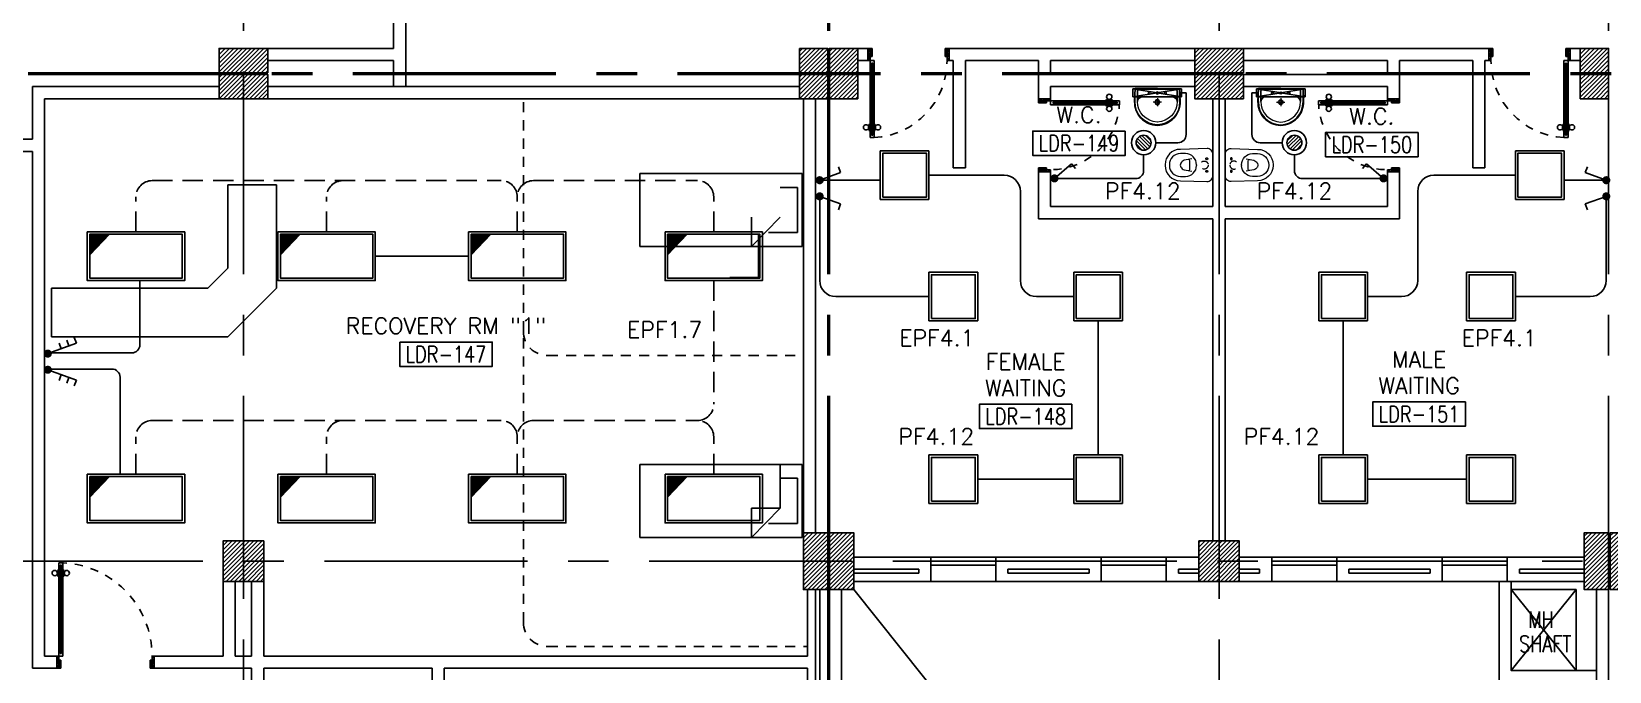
# Model space of a CAD drawing. Extents: x -0.3 to 91.9, y -1.1 to 78.4.
# Drawn here: x 32.74 to 52.18, y 25.99 to 33.88 of the extents above; entities that cross this region are included whole.
import ezdxf
from ezdxf.enums import TextEntityAlignment as Align

# ---------------------------------------------------------------- set-up
doc = ezdxf.new("R2010")
doc.units = 0
doc.header["$MEASUREMENT"] = 0
for name, pattern in [('CENTERX2', [4, 2.5, -0.5, 0.5, -0.5]), ('DASHED', [0.75, 0.5, -0.25]), ('HIDDEN', [0.375, 0.25, -0.125]), ('HIDDEN2', [0.1875, 0.125, -0.0625])]:
    doc.linetypes.add(name, pattern=pattern)
doc.layers.get('0').update_dxf_attribs({"linetype": 'CONTINUOUS'})
for name, color, linetype in [('A-TILES', 11, 'CONTINUOUS'), ('AXES', 11, 'CENTERX2'), ('COL', 11, 'CONTINUOUS'), ('COUNTER', 7, 'CONTINUOUS'), ('CRT-HIDE', 7, 'HIDDEN2'), ('DOOR', 7, 'CONTINUOUS'), ('E-CLINE', 4, 'CONTINUOUS'), ('E-HLINE', 4, 'HIDDEN'), ('E-LITE', 4, 'CONTINUOUS'), ('E-SWITCH', 4, 'CONTINUOUS'), ('E-TEXT', 4, 'CONTINUOUS'), ('FIX', 11, 'CONTINUOUS'), ('FUR', 11, 'CONTINUOUS'), ('HAT', 11, 'CONTINUOUS'), ('INSUL', 11, 'CONTINUOUS'), ('RM-BOX', 11, 'CONTINUOUS'), ('RM-NAME', 11, 'CONTINUOUS'), ('RM-NO', 11, 'CONTINUOUS'), ('ROOF', 7, 'CONTINUOUS'), ('SHAFT', 11, 'CONTINUOUS'), ('WALL', 11, 'CONTINUOUS'), ('WIN', 7, 'CONTINUOUS')]:
    doc.layers.add(name, color=color, linetype=linetype)
doc.styles.add('ROMANS', font='ROMANS.shx', dxfattribs={"width": 0.6})

# ---------------------------------------------------------------- blocks, each defined once
blk = doc.blocks.new('*X118')
at = {"color": 0}
for p, q in [((61359, 139901), (61808, 140350)), ((61359, 139954), (61755, 140350)), ((61359, 140007), (61702, 140350)), ((61359, 140060), (61649, 140350)), ((61359, 140113), (61596, 140350)), ((61359, 140166), (61543, 140350)), ((61359, 140219), (61490, 140350)), ((61359, 140272), (61437, 140350)), ((61359, 140325), (61384, 140350)), ((61361, 139850), (61859, 140348)), ((61414, 139850), (61859, 140295)), ((61467, 139850), (61859, 140242)), ((61520, 139850), (61859, 140189)), ((61573, 139850), (61859, 140136)), ((61626, 139850), (61859, 140083)), ((61679, 139850), (61859, 140030)), ((61732, 139850), (61859, 139977)), ((61785, 139850), (61859, 139924)), ((61838, 139850), (61859, 139871))]:
    blk.add_line(p, q, dxfattribs=at)
blk = doc.blocks.new('*X117')
at = {"color": 0}
for p, q in [((49339, 139867), (49822, 140350)), ((49339, 139920), (49769, 140350)), ((49339, 139973), (49716, 140350)), ((49339, 140026), (49663, 140350)), ((49339, 140079), (49610, 140350)), ((49339, 140132), (49557, 140350)), ((49339, 140185), (49504, 140350)), ((49339, 140238), (49451, 140350)), ((49339, 140291), (49398, 140350)), ((49339, 140344), (49345, 140350)), ((49375, 139850), (49839, 140314)), ((49428, 139850), (49839, 140261)), ((49481, 139850), (49839, 140207)), ((49535, 139850), (49839, 140154)), ((49588, 139850), (49839, 140101)), ((49641, 139850), (49839, 140048)), ((49694, 139850), (49839, 139995)), ((49747, 139850), (49839, 139942)), ((49800, 139850), (49839, 139889))]:
    blk.add_line(p, q, dxfattribs=at)
blk = doc.blocks.new('RM1')
at = {"layer": 'RM-BOX'}
blk.add_lwpolyline([(570, -200), (-570, -200), (-570, -500), (570, -500)], close=True, dxfattribs=at)
at = {"layer": 'RM-NAME', "style": 'ROMANS'}
for tag, p in [('ROOMNAME1', (0, 324)), ('ROOMNAME2', (0, 0))]:
    blk.add_attdef(tag, text='', height=200, dxfattribs=at).set_placement(p, align=Align.MIDDLE)
at = {"layer": 'RM-NO', "style": 'ROMANS', "width": 0.8}
blk.add_attdef('ROOMNO', text='', height=200, dxfattribs=at).set_placement((0, -350), align=Align.MIDDLE)
blk = doc.blocks.new('COL50')
at = {"layer": 'COL'}
blk.add_lwpolyline([(-250, 250), (-250, -250), (250, -250), (250, 250)], close=True, dxfattribs=at)
blk = doc.blocks.new('DOOR90')
at = {"layer": 'DOOR', "color": 0, "linetype": 'ByBlock'}
for p, q in [((-150, 0), (-150, -25)), ((-150, 0), (0, 0)), ((0, -50), (0, 0)), ((-1000, -25), (-1000, -75)), ((-1000, -75), (-1000, -25)), ((-950, -25), (-1000, -25)), ((-950, -75), (-1000, -75)), ((-970, -42), (-970, -58)), ((-950, -42), (-970, -42)), ((-950, -58), (-970, -58)), ((-950, -25), (-950, -42)), ((-950, -58), (-950, -75)), ((-918, -25), (-918, -18)), ((-828, -18), (-918, -18)), ((-918, -75), (-918, -82)), ((-828, -82), (-918, -82)), ((-905, -18), (-905, -9)), ((-905, -9), (-840, -9)), ((-905, -18), (-840, -18)), ((-905, -82), (-905, -91)), ((-905, -82), (-840, -82)), ((-905, -91), (-840, -91)), ((-840, -18), (-840, -9)), ((-840, -82), (-840, -91)), ((-828, -25), (-828, -18)), ((-828, -75), (-828, -82)), ((-200, -42), (-200, -25)), ((-200, -25), (-150, -25)), ((-180, -42), (-200, -42)), ((-200, -75), (-200, -58)), ((-200, -58), (-180, -58)), ((-150, -75), (-200, -75)), ((-180, -58), (-180, -42)), ((-150, -75), (-150, -25)), ((-150, -25), (-100, -25)), ((-100, -25), (-100, -50)), ((-100, -50), (0, -50)), ((-150, -900), (-150, -875)), ((-150, -875), (-100, -875)), ((0, -900), (-150, -900)), ((-150, -900), (0, -900)), ((-100, -850), (0, -850)), ((-100, -875), (-100, -850)), ((0, -850), (0, -900))]:
    blk.add_line(p, q, dxfattribs=at)
at = {"layer": 'DOOR', "color": 9, "linetype": 'ByBlock'}
for p, q in [((0, -50), (-114, 0)), ((0, -50), (-40, 0)), ((0, -50), (-100, -37)), ((0, -850), (-114, -900)), ((0, -850), (-100, -863)), ((0, -850), (-40, -900))]:
    blk.add_line(p, q, dxfattribs=at)
at = {"layer": 'DOOR', "linetype": 'ByBlock'}
for p, q in [((-200, -25), (-950, -25)), ((-200, -42), (-950, -42)), ((-200, -58), (-950, -58)), ((-950, -75), (-200, -75))]:
    blk.add_line(p, q, dxfattribs=at)
at = {"layer": 'DOOR', "color": 0, "linetype": 'ByBlock'}
for centre in [(-873, 24), (-873, -124)]:
    blk.add_circle(centre, 32.4, dxfattribs=at)
at = {"layer": 'DOOR', "color": 9, "linetype": 'ByBlock'}
for centre, radius, start, end in [((0, -50), 154, 161.1053, 166.2858), ((0, -50), 134, 158.1598, 169.28), ((0, -50), 94.4, 148.0182, 180), ((0, -50), 74.4, 137.7764, 180), ((0, -50), 114, 154.0838, 167.3774), ((0, -50), 54.4, 113.2074, 180), ((0, -50), 34.4, 90, 180), ((0, -50), 14.4, 90, 180), ((0, -850), 154, 193.7142, 198.8947), ((0, -850), 134, 190.72, 201.8402), ((0, -850), 94.4, 180, 211.9818), ((0, -850), 74.4, 180, 222.2236), ((0, -850), 54.4, 180, 246.7926), ((0, -850), 34.4, 180, 270), ((0, -850), 14.4, 180, 270)]:
    blk.add_arc(centre, radius, start, end, dxfattribs=at)
at = {"layer": 'DOOR', "linetype": 'HIDDEN', "ltscale": 0.5}
blk.add_arc((-150, -25), 850, 180, 270, dxfattribs=at)
blk = doc.blocks.new('C5')
at = {"layer": 'HAT', "linetype": 'ByBlock'}
h = blk.add_hatch(dxfattribs=at)
h.set_pattern_fill('ANSI31', color=256, scale=300, style=0)
h.set_pattern_definition([(45, (-223356.182, -51411.005), (-26.516504, 26.516504), [])])
h.paths.add_polyline_path([(300, 300), (0, 300), (0, 0), (300, 0)])
h.paths.add_polyline_path([(600, 300), (300, 300), (300, 0), (600, 0)])
at = {"layer": 'COL'}
blk.add_lwpolyline([(600, 300), (0, 300), (0, 0), (600, 0)], close=True, dxfattribs=at)
blk = doc.blocks.new('C7')
at = {"layer": 'HAT'}
h = blk.add_hatch(dxfattribs=at)
h.set_pattern_fill('ANSI31', color=256, scale=300, style=0)
h.set_pattern_definition([(45, (-248876.182, -51411.005), (-26.5165043, 26.5165043), [])])
h.paths.add_polyline_path([(350, 300), (250, 300), (0, 300), (0, 0), (350, 0)])
at = {"layer": 'COL'}
blk.add_lwpolyline([(0, 300), (0, 0), (350, 0), (350, 300)], close=True, dxfattribs=at)
blk = doc.blocks.new('C11')
at = {"layer": 'HAT'}
h = blk.add_hatch(dxfattribs=at)
h.set_pattern_fill('ANSI31', color=256, scale=300, style=0)
h.set_pattern_definition([(45, (-248556.182, -75061.005), (-26.5165043, 26.5165043), [])])
h.paths.add_polyline_path([(300, 700), (0, 700), (0, 350), (300, 350)])
h.paths.add_polyline_path([(300, 350), (0, 350), (0, 0), (300, 0)])
at = {"layer": 'COL'}
blk.add_lwpolyline([(300, 700), (300, 0), (0, 0), (0, 700)], close=True, dxfattribs=at)
blk = doc.blocks.new('C11D')
at = {"layer": 'COL', "linetype": 'ByBlock'}
for p in [(-320, 0), (0, 0)]:
    blk.add_blockref('C11', p, dxfattribs=at)
blk = doc.blocks.new('DOOR100')
at = {"layer": 'DOOR', "color": 0, "linetype": 'ByBlock'}
for p, q in [((-82, 1205), (-91, 1205)), ((-91, 1205), (-91, 1140)), ((-75, 1218), (-82, 1218)), ((-82, 1128), (-82, 1218)), ((-82, 1205), (-82, 1140)), ((-25, 1300), (-75, 1300)), ((-75, 1300), (-25, 1300)), ((-75, 1250), (-75, 1300)), ((-58, 1250), (-75, 1250)), ((-42, 1270), (-58, 1270)), ((-58, 1250), (-58, 1270)), ((-42, 1250), (-42, 1270)), ((-25, 1250), (-42, 1250)), ((-25, 1250), (-25, 1300)), ((-25, 1218), (-18, 1218)), ((-18, 1128), (-18, 1218)), ((-18, 1205), (-9, 1205)), ((-18, 1205), (-18, 1140)), ((-9, 1205), (-9, 1140)), ((-82, 1140), (-91, 1140)), ((-75, 1128), (-82, 1128)), ((-25, 1128), (-18, 1128)), ((-18, 1140), (-9, 1140)), ((-75, 200), (-58, 200)), ((-75, 150), (-75, 200)), ((-58, 200), (-58, 180)), ((-42, 200), (-25, 200)), ((-42, 180), (-42, 200)), ((-25, 200), (-25, 150)), ((-1200, 0), (-1200, 150)), ((-1200, 150), (-1175, 150)), ((-1200, 150), (-1200, 0)), ((-1150, 0), (-1200, 0)), ((-1175, 150), (-1175, 100)), ((-1175, 100), (-1150, 100)), ((-1150, 100), (-1150, 0)), ((-75, 150), (-25, 150)), ((-58, 180), (-42, 180)), ((-50, 100), (-50, 0)), ((-25, 100), (-50, 100)), ((-50, 0), (0, 0)), ((0, 150), (-25, 150)), ((-25, 150), (-25, 100)), ((0, 150), (0, 0))]:
    blk.add_line(p, q, dxfattribs=at)
at = {"layer": 'DOOR', "linetype": 'ByBlock'}
for p, q in [((-75, 1250), (-75, 200)), ((-58, 200), (-58, 1250)), ((-42, 200), (-42, 1250)), ((-25, 200), (-25, 1250)), ((0, 0), (0, 150))]:
    blk.add_line(p, q, dxfattribs=at)
at = {"layer": 'DOOR', "color": 9, "linetype": 'ByBlock'}
for p, q in [((-1150, 0), (-1200, 114)), ((-1150, 0), (-1200, 40)), ((-1150, 0), (-1163, 100)), ((-50, 0), (0, 114)), ((-50, 0), (-37, 100)), ((-50, 0), (0, 40))]:
    blk.add_line(p, q, dxfattribs=at)
at = {"layer": 'DOOR', "color": 0, "linetype": 'ByBlock'}
for centre in [(-124, 1173), (24, 1173)]:
    blk.add_circle(centre, 32.4, dxfattribs=at)
at = {"layer": 'DOOR', "linetype": 'HIDDEN', "ltscale": 0.5}
blk.add_arc((-25, 150), 1150, 90, 180.0001, dxfattribs=at)
at = {"layer": 'DOOR', "color": 9, "linetype": 'ByBlock'}
for centre, radius, start, end in [((-1150, 0), 154, 103.7142, 108.8947), ((-1150, 0), 134, 100.72, 111.8402), ((-1150, 0), 94.4, 90, 121.9818), ((-1150, 0), 74.4, 90, 132.2236), ((-1150, 0), 54.4, 90, 156.7926), ((-1150, 0), 34.4, 90, 180), ((-1150, 0), 14.4, 90, 180), ((-50, 0), 94.4, 58.0182, 90), ((-50, 0), 74.4, 47.7764, 90), ((-50, 0), 54.4, 23.2074, 90), ((-50, 0), 34.4, 0, 90), ((-50, 0), 14.4, 0, 90), ((-50, 0), 134, 68.1598, 79.28), ((-50, 0), 114, 64.0838, 77.3774), ((-50, 0), 154, 71.1053, 76.2858)]:
    blk.add_arc(centre, radius, start, end, dxfattribs=at)
blk = doc.blocks.new('A$C49F1192B')
at = {"layer": 'DOOR', "color": 0, "linetype": 'ByBlock', "xscale": -1, "rotation": 270}
blk.add_blockref('DOOR100', (0, 1200), dxfattribs=at)
blk = doc.blocks.new('LAV1')
at = {"layer": 'FIX', "linetype": 'ByBlock', "ltscale": 0.3}
for p, q in [((-280, 210), (-275, 50)), ((-245, 210), (-245, 85)), ((245, 210), (245, 85)), ((280, 210), (275, 50)), ((0, 60), (-220, 60)), ((0, 60), (220, 60))]:
    blk.add_line(p, q, dxfattribs=at)
at = {"layer": 'FIX', "linetype": 'Continuous', "lineweight": 20}
for p, q in [((-275, 210), (-275, 50)), ((275, 210), (275, 50)), ((0, 50), (-275, 50)), ((0, 50), (-252, 50)), ((0, 155), (-181, 155)), ((0, 155), (181, 155)), ((0, 50), (252, 50)), ((0, 50), (275, 50))]:
    blk.add_line(p, q, dxfattribs=at)
at = {"layer": 'FIX', "linetype": 'DASHED', "lineweight": 20, "ltscale": 0.05}
for p, q in [((50, 220), (-50, 220)), ((0, 170), (0, 270)), ((0, 170), (0, 270))]:
    blk.add_line(p, q, dxfattribs=at)
at = {"layer": 'FIX', "lineweight": 20}
for p, q in [((16, 107), (-15, 107)), ((0, 92), (0, 123))]:
    blk.add_line(p, q, dxfattribs=at)
for centre, radius in [((0, 220), 29.5), ((0, 220), 22.5), ((0, 107), 15.5)]:
    blk.add_circle(centre, radius, dxfattribs=at)
at = {"layer": 'FIX', "linetype": 'HIDDEN', "lineweight": 20, "ltscale": 0.05}
for centre in [(-100, 107), (100, 107)]:
    blk.add_circle(centre, 12.4, dxfattribs=at)
at = {"layer": 'FIX', "linetype": 'ByBlock', "ltscale": 0.3}
for centre, radius, start, end in [((7, 220), 287, 91.3776, 182.0064), ((-7, 220), 287, 357.9936, 88.6224), ((-220, 85), 24.9, 179.7021, 269.9486), ((220, 85), 24.9, 270.0514, 0.2979)]:
    blk.add_arc(centre, radius, start, end, dxfattribs=at)
at = {"layer": 'FIX', "linetype": 'Continuous', "lineweight": 20}
for centre, radius, start, end in [((8, 217), 283, 91.6988, 181.351), ((8, 212), 253, 91.7328, 180.4884), ((-8, 217), 283, 358.649, 88.3012), ((-8, 212), 253, 359.5116, 88.2672), ((-179, 222), 66.9, 190.2006, 268.0786), ((179, 222), 66.9, 271.9214, 349.7994)]:
    blk.add_arc(centre, radius, start, end, dxfattribs=at)
blk = doc.blocks.new('WC1')
at = {"layer": 'FIX', "lineweight": 20}
for p, q in [((-210, 204), (-538, 194)), ((-727, 5), (-727, -5)), ((-674, 5), (-674, -5)), ((-534, 24), (-540, 0)), ((-540, 0), (-534, -24)), ((-475, 141), (-538, 141)), ((-395, 76), (-490, 60)), ((-339, 5), (-339, -5)), ((-538, -141), (-475, -141)), ((-538, -194), (-210, -204)), ((-490, -60), (-395, -76))]:
    blk.add_line(p, q, dxfattribs=at)
at = {"layer": 'FIX', "linetype": 'Continuous', "lineweight": 20}
blk.add_line((-420, -47), (-420, 45), dxfattribs=at)
at = {"layer": 'FIX', "lineweight": 20}
blk.add_lwpolyline([(-213, -204), (-210, -204, 0.414214), (-137, -131), (-137, 0), (-137, 131, 0.414214), (-210, 204)], format="xyb", dxfattribs=at)
at = {"layer": 'FIX', "linetype": 'HIDDEN2', "lineweight": 20, "ltscale": 0.3}
blk.add_circle((-245, 0), 49.8, dxfattribs=at)
at = {"layer": 'FIX', "linetype": 'HIDDEN', "lineweight": 20, "ltscale": 0.05}
for centre in [(-213, 78), (-213, -77)]:
    blk.add_circle(centre, 11.6, dxfattribs=at)
at = {"layer": 'FIX', "lineweight": 20}
for centre, radius, start, end in [((-538, 5), 189, 90, 180), ((-538, 5), 136, 90, 180), ((-473, -7), 68.2, 128.9242, 152.8468), ((-464, -18), 82, 108.496, 128.9242), ((-475, 5), 136, 360, 90), ((-538, -5), 189, 180, 270), ((-538, -5), 136, 180, 270), ((-473, 7), 68.2, 207.1532, 231.0758), ((-464, 18), 82, 231.0758, 251.504), ((-475, -5), 136, 270, 0)]:
    blk.add_arc(centre, radius, start, end, dxfattribs=at)
at = {"layer": 'FIX', "linetype": 'Continuous', "lineweight": 20}
for centre, start, end in [((-443, 46), 357.6662, 91.6121), ((-442, -46), 268.3879, 2.3338)]:
    blk.add_arc(centre, 22.3, start, end, dxfattribs=at)
blk = doc.blocks.new('DOOR-10')
at = {"layer": 'DOOR', "color": 0, "linetype": 'ByBlock'}
for p, q in [((-83, 1005), (-92, 1005)), ((-92, 1005), (-92, 940)), ((-76, 1018), (-83, 1018)), ((-83, 928), (-83, 1018)), ((-83, 1005), (-83, 940)), ((-26, 1100), (-76, 1100)), ((-76, 1100), (-26, 1100)), ((-76, 1050), (-76, 1100)), ((-59, 1050), (-76, 1050)), ((-43, 1070), (-59, 1070)), ((-59, 1050), (-59, 1070)), ((-43, 1050), (-43, 1070)), ((-26, 1050), (-43, 1050)), ((-26, 1050), (-26, 1100)), ((-26, 1018), (-18, 1018)), ((-18, 928), (-18, 1018)), ((-18, 1005), (-9, 1005)), ((-18, 1005), (-18, 940)), ((-9, 1005), (-9, 940)), ((-83, 940), (-92, 940)), ((-76, 928), (-83, 928)), ((-26, 928), (-18, 928)), ((-18, 940), (-9, 940)), ((-76, 200), (-59, 200)), ((-76, 150), (-76, 200)), ((-59, 200), (-59, 180)), ((-43, 200), (-26, 200)), ((-43, 180), (-43, 200)), ((-26, 200), (-26, 150)), ((-1001, 0), (-1001, 150)), ((-1001, 150), (-976, 150)), ((-1001, 150), (-1001, 0)), ((-951, 0), (-1001, 0)), ((-976, 150), (-976, 100)), ((-976, 100), (-951, 100)), ((-951, 100), (-951, 0)), ((-76, 150), (-26, 150)), ((-59, 180), (-43, 180)), ((-51, 100), (-51, 0)), ((-26, 100), (-51, 100)), ((-51, 0), (-1, 0)), ((-1, 150), (-26, 150)), ((-26, 150), (-26, 100))]:
    blk.add_line(p, q, dxfattribs=at)
at = {"layer": 'DOOR', "linetype": 'ByBlock'}
for p, q in [((-76, 1050), (-76, 200)), ((-59, 200), (-59, 1050)), ((-43, 200), (-43, 1050)), ((-26, 200), (-26, 1050))]:
    blk.add_line(p, q, dxfattribs=at)
at = {"layer": 'DOOR', "color": 9, "linetype": 'ByBlock'}
for p, q in [((-951, 0), (-1001, 114)), ((-951, 0), (-1001, 40)), ((-951, 0), (-964, 100)), ((-51, 0), (-1, 114)), ((-51, 0), (-37, 100)), ((-51, 0), (-1, 40)), ((-1, 0), (-1, 150))]:
    blk.add_line(p, q, dxfattribs=at)
at = {"layer": 'DOOR', "color": 0, "linetype": 'ByBlock'}
for centre in [(-124, 973), (23, 973)]:
    blk.add_circle(centre, 32.4, dxfattribs=at)
at = {"layer": 'DOOR', "linetype": 'HIDDEN', "ltscale": 0.5}
blk.add_arc((-23, 149), 952, 93.1482, 179.9482, dxfattribs=at)
at = {"layer": 'DOOR', "color": 9, "linetype": 'ByBlock'}
for centre, radius, start, end in [((-951, 0), 154, 103.7142, 108.8947), ((-951, 0), 134, 100.72, 111.8402), ((-951, 0), 94.4, 90, 121.9818), ((-951, 0), 74.4, 90, 132.2236), ((-951, 0), 54.4, 90, 156.7926), ((-951, 0), 34.4, 90, 180), ((-951, 0), 14.4, 90, 180), ((-51, 0), 94.4, 58.0182, 90), ((-51, 0), 74.4, 47.7764, 90), ((-51, 0), 54.4, 23.2074, 90), ((-51, 0), 34.4, 0, 90), ((-51, 0), 14.4, 0, 90), ((-51, 0), 134, 68.1598, 79.28), ((-51, 0), 114, 64.0838, 77.3774), ((-51, 0), 154, 71.1053, 76.2858)]:
    blk.add_arc(centre, radius, start, end, dxfattribs=at)
blk = doc.blocks.new('L44OP')
at = {"layer": 'E-LITE'}
h = blk.add_hatch(dxfattribs=at)
h.set_pattern_fill('ANSI31', color=8, scale=0.08, style=0)
h.set_pattern_definition([(45, (-219618.539252, -21540.879964), (-0.00707106781187, 0.00707106781187), [])])
h.paths.add_polyline_path([(-0.326, 0.27), (-0.57, 0.27), (-0.57, 0.018)])
at = {"layer": 'E-LITE', "color": 8}
blk.add_line((-0.326, 0.27), (-0.57, 0.018), dxfattribs=at)
at = {"layer": 'E-LITE'}
blk.add_lwpolyline([(-0.6, 0.3), (-0.6, -0.3), (0.6, -0.3), (0.6, 0.3)], close=True, dxfattribs=at)
at = {"layer": 'E-LITE', "color": 8}
blk.add_lwpolyline([(-0.57, 0.27), (-0.57, -0.27), (0.57, -0.27), (0.57, 0.27)], close=True, dxfattribs=at)
blk = doc.blocks.new('*X59')
at = {"color": 0}
for p, q in [((21548.527, 18540.142), (21548.801, 18540.415)), ((21548.529, 18539.966), (21548.977, 18540.414)), ((21548.584, 18539.845), (21549.098, 18540.359)), ((21548.672, 18539.756), (21549.187, 18540.271)), ((21548.793, 18539.7), (21549.243, 18540.15)), ((21548.966, 18539.696), (21549.246, 18539.977))]:
    blk.add_line(p, q, dxfattribs=at)
blk = doc.blocks.new('SPOT')
at = {"layer": 'E-LITE'}
for radius in [0.6, 0.369]:
    blk.add_circle((0, 0), radius, dxfattribs=at)
at = {"layer": 'E-LITE', "color": 8}
blk.add_blockref('*X59', (-21548.886, -18540.056), dxfattribs=at)
blk = doc.blocks.new('MR20')
at = {"layer": 'E-LITE'}
for p, q in [((-300, 100), (-300, 0)), ((-300, 100), (-300, 0)), ((-300, 0), (300, 0)), ((-300, 0), (300, 0)), ((-300, 0), (300, 0)), ((-300, 0), (-300, 0)), ((300, 0), (300, 100)), ((300, 0), (300, 100)), ((300, 0), (300, 0))]:
    blk.add_line(p, q, dxfattribs=at)
at = {"layer": 'E-LITE', "color": 3}
blk.add_line((300, 100), (-300, 100), dxfattribs=at)
at = {"layer": 'E-LITE', "color": 8}
for p, q in [((300, 0), (-300, 100)), ((300, 100), (-300, 0))]:
    blk.add_line(p, q, dxfattribs=at)
blk = doc.blocks.new('L42')
at = {"layer": 'E-LITE'}
for p, q in [((0.3, 0.3), (-0.3, 0.3)), ((-0.3, 0.3), (-0.3, -0.3)), ((0.3, -0.3), (0.3, 0.3)), ((-0.3, -0.3), (0.3, -0.3))]:
    blk.add_line(p, q, dxfattribs=at)
at = {"layer": 'E-LITE', "color": 8}
blk.add_lwpolyline([(-0.27, 0.27), (-0.27, -0.27), (0.27, -0.27), (0.27, 0.27)], close=True, dxfattribs=at)

msp = doc.modelspace()

# ---------------------------------------------------------------- hatches: boundary and pattern name
at = {"layer": 'HAT', "linetype": 'ByBlock'}
h = msp.add_hatch(dxfattribs=at)
h.set_pattern_fill('ANSI31', color=256, scale=0.3, style=0)
h.set_pattern_definition([(45, (-188.306182, -18.041005), (-0.026516504, 0.026516504), [])])
h.paths.add_polyline_path([(35.35, 33.67), (35.05, 33.67), (35.05, 33.37), (35.35, 33.37)])
h.paths.add_polyline_path([(35.65, 33.67), (35.35, 33.67), (35.35, 33.37), (35.65, 33.37)])

# ---------------------------------------------------------------- linework, layer by layer
at = {"layer": 'AXES'}
for p, q in [((35.35, -1.1143), (35.35, 77.6984)), ((47.37, -1.1143), (47.37, 77.6984)), ((42.55, -1.1143), (42.55, 77.3484)), ((42.57, -1.1143), (42.57, 77.3484)), ((52.17, -1.1143), (52.17, 77.3484)), ((0.7, 33.37), (73.79, 33.37)), ((0.7, 33.35), (73.79, 33.35)), ((0.35, 27.35), (68.39, 27.35))]:
    msp.add_line(p, q, dxfattribs=at)
at = {"layer": 'COL'}
msp.add_lwpolyline([(35.65, 33.67), (35.05, 33.67), (35.05, 33.37), (35.65, 33.37)], close=True, dxfattribs=at)
at = {"layer": 'COUNTER', "linetype": 'ByBlock'}
for p, q in [((35.1592, 31.989), (35.1592, 30.9625)), ((35.7592, 31.989), (35.1592, 31.989)), ((35.7592, 31.989), (35.7592, 30.714)), ((35.1592, 30.9625), (34.9106, 30.714)), ((32.9842, 30.714), (34.9106, 30.714)), ((32.9842, 30.714), (32.9842, 30.114)), ((35.7592, 30.714), (35.1592, 30.114)), ((32.9842, 30.114), (35.1592, 30.114))]:
    msp.add_line(p, q, dxfattribs=at)
at = {"layer": 'CRT-HIDE'}
for p, q in [((38.8, 30.1837), (38.8, 33.05)), ((38.8, 26.5975), (38.8, 30.1837)), ((39.1, 29.8837), (42.25, 29.8837)), ((39.1, 26.2975), (42.3, 26.2975))]:
    msp.add_line(p, q, dxfattribs=at)
for centre in [(39.1, 30.1837), (39.1, 26.5975)]:
    msp.add_arc(centre, 0.3, 180, 270, dxfattribs=at)
at = {"layer": 'E-CLINE', "color": 4, "linetype": 'ByBlock'}
for p, q in [((46.9097, 33.1226), (46.9642, 33.1226)), ((47.8303, 33.1226), (47.7758, 33.1226)), ((46.5913, 32.5076), (46.8642, 32.5076)), ((48.1487, 32.5076), (47.8758, 32.5076)), ((43.7965, 32.1071), (44.7224, 32.1071)), ((51.0209, 32.1071), (50.0176, 32.1071)), ((44.9224, 30.8102), (44.9224, 31.9071)), ((49.8176, 30.8102), (49.8176, 31.9071)), ((45.5809, 30.6102), (45.1224, 30.6102)), ((49.2009, 30.6102), (49.6176, 30.6102)), ((45.8809, 30.3102), (45.8809, 28.6587)), ((48.9009, 30.3102), (48.9009, 28.6587)), ((45.5809, 28.3587), (44.3965, 28.3587)), ((50.4209, 28.3587), (49.2009, 28.3587))]:
    msp.add_line(p, q, dxfattribs=at)
at = {"layer": 'E-CLINE', "color": 4}
for p, q in [((46.9642, 33.1226), (46.9642, 32.6076)), ((47.7758, 33.1226), (47.7758, 32.6076))]:
    msp.add_line(p, q, dxfattribs=at)
at = {"layer": 'E-CLINE', "color": 0, "linetype": 'ByBlock', "ltscale": 0.3}
msp.add_line((36.9756, 31.1087), (38.1244, 31.1087), dxfattribs=at)
at = {"layer": 'E-CLINE', "color": 4, "linetype": 'ByBlock'}
for centre, radius, start, end in [((46.8642, 32.6076), 0.1, 270, 0), ((47.8758, 32.6076), 0.1, 180, 270), ((44.7224, 31.9071), 0.2, 0, 90), ((50.0176, 31.9071), 0.2, 90, 180), ((45.1224, 30.8102), 0.2, 180, 270), ((49.6176, 30.8102), 0.2, 270, 0)]:
    msp.add_arc(centre, radius, start, end, dxfattribs=at)
at = {"layer": 'E-HLINE', "color": 4}
for p, q in [((34.2268, 32.0404), (38.5244, 32.0404)), ((38.9244, 32.0404), (40.9444, 32.0404)), ((34.0268, 31.4087), (34.0268, 31.8404)), ((36.3756, 31.4087), (36.3756, 31.8404)), ((38.7244, 31.4087), (38.7244, 31.8404)), ((41.1444, 31.4087), (41.1444, 31.8404)), ((41.1444, 30.8087), (41.1444, 29.283)), ((34.2268, 29.083), (38.5244, 29.083)), ((38.9244, 29.083), (40.9444, 29.083)), ((34.0268, 28.4213), (34.0268, 28.883)), ((36.3756, 28.4213), (36.3756, 28.883)), ((38.7244, 28.4213), (38.7244, 28.883)), ((41.1444, 28.4213), (41.1444, 28.883))]:
    msp.add_line(p, q, dxfattribs=at)
for centre, start, end in [((34.2268, 31.8404), 90, 180), ((36.5756, 31.8404), 90, 180), ((38.5244, 31.8404), 0, 90), ((38.9244, 31.8404), 90, 180), ((40.9444, 31.8404), 0, 90), ((40.9444, 29.283), 270, 0), ((34.2268, 28.883), 90, 180), ((36.5756, 28.883), 90, 180), ((38.5244, 28.883), 0, 90), ((38.9244, 28.883), 90, 180), ((40.9444, 28.883), 0, 90)]:
    msp.add_arc(centre, 0.2, start, end, dxfattribs=at)
at = {"layer": 'E-SWITCH', "color": 4}
for p, q in [((46.4413, 32.3576), (46.4413, 32.1646)), ((48.2987, 32.3576), (48.2987, 32.1646)), ((42.45, 32.0455), (42.7084, 32.1396)), ((42.7084, 32.1396), (42.6828, 32.2101)), ((45.3428, 32.0678), (45.5528, 32.2453)), ((45.5528, 32.2453), (45.6013, 32.188)), ((49.1872, 32.2453), (49.1387, 32.188)), ((49.3972, 32.0678), (49.1872, 32.2453)), ((51.8825, 32.1396), (51.9081, 32.2101)), ((52.1409, 32.0455), (51.8825, 32.1396)), ((42.475, 32.0455), (43.1965, 32.0455)), ((45.318, 32.0646), (46.3413, 32.0646)), ((49.422, 32.0646), (48.3987, 32.0646)), ((52.1159, 32.0455), (51.6209, 32.0455)), ((42.45, 31.8463), (42.7084, 31.7522)), ((42.45, 31.8213), (42.45, 30.8102)), ((42.7084, 31.7522), (42.6828, 31.6818)), ((52.1409, 31.8463), (51.8825, 31.7522)), ((51.8825, 31.7522), (51.9081, 31.6818)), ((52.1409, 31.8213), (52.1409, 30.8102)), ((34.0756, 30.8087), (34.0756, 30.0174)), ((43.7965, 30.6102), (42.65, 30.6102)), ((51.0209, 30.6102), (51.9409, 30.6102)), ((32.9404, 29.9081), (33.2928, 30.0363)), ((33.1049, 29.9679), (33.0792, 30.0384)), ((33.1988, 30.0021), (33.1732, 30.0726)), ((33.2928, 30.0363), (33.2671, 30.1068)), ((32.9404, 29.9174), (33.9756, 29.9174)), ((32.9404, 29.7181), (33.7302, 29.7181)), ((32.9404, 29.7088), (33.2928, 29.5806)), ((33.1049, 29.649), (33.0792, 29.5785)), ((33.1988, 29.6148), (33.1732, 29.5443)), ((33.2928, 29.5806), (33.2671, 29.5101)), ((33.8302, 29.6181), (33.8302, 28.4213))]:
    msp.add_line(p, q, dxfattribs=at)
at = {"layer": 'E-SWITCH', "color": 4, "const_width": 0.05}
for points in [[(42.425, 32.0455, -1), (42.475, 32.0455, -1)], [(45.3237, 32.0516, 1), (45.3619, 32.0839, 1)], [(49.4163, 32.0516, -1), (49.3781, 32.0839, -1)], [(52.1659, 32.0455, 1), (52.1159, 32.0455, 1)], [(42.425, 31.8463, 1), (42.475, 31.8463, 1)], [(52.1659, 31.8463, -1), (52.1159, 31.8463, -1)], [(32.9154, 29.9081, -1), (32.9654, 29.9081, -1)], [(32.9154, 29.7088, 1), (32.9654, 29.7088, 1)]]:
    msp.add_lwpolyline(points, format="xyb", close=True, dxfattribs=at)
at = {"layer": 'E-SWITCH', "color": 4}
for centre, radius, start, end in [((46.3413, 32.1646), 0.1, 270, 0), ((48.3987, 32.1646), 0.1, 180, 270), ((42.65, 30.8102), 0.2, 180, 270), ((51.9409, 30.8102), 0.2, 270, 0), ((33.9756, 30.0174), 0.1, 270, 0), ((33.7302, 29.6181), 0.1, 0, 90)]:
    msp.add_arc(centre, radius, start, end, dxfattribs=at)
at = {"layer": 'FUR'}
for p, q in [((40.234, 31.2269), (40.234, 32.1269)), ((40.234, 32.1269), (42.234, 32.1269)), ((42.234, 32.1269), (42.234, 31.2269)), ((41.9623, 31.957), (42.1785, 31.957)), ((42.1785, 31.957), (42.1785, 31.399)), ((41.6089, 31.2269), (41.6089, 31.588)), ((41.9623, 31.588), (41.6089, 31.2269)), ((41.6946, 31.386), (41.6946, 30.8472)), ((42.1785, 31.399), (41.8188, 31.399)), ((42.234, 31.2269), (40.234, 31.2269)), ((41.6946, 30.8472), (41.3412, 30.8472)), ((40.234, 27.6406), (40.234, 28.5406)), ((40.234, 28.5406), (42.234, 28.5406)), ((41.9623, 28.5406), (41.9623, 28.0018)), ((42.234, 28.5406), (42.234, 27.6406)), ((41.9623, 28.3707), (42.1785, 28.3707)), ((42.1785, 28.3707), (42.1785, 27.8128)), ((41.9623, 28.0018), (41.6089, 28.0018)), ((41.6089, 27.6406), (41.6089, 28.0018)), ((41.9623, 28.0018), (41.6089, 27.6406)), ((42.1785, 27.8128), (41.8188, 27.8128)), ((42.234, 27.6406), (40.234, 27.6406))]:
    msp.add_line(p, q, dxfattribs=at)
at = {"layer": 'INSUL'}
for p, q in [((43.67, 27.25), (42.87, 27.25)), ((43.67, 27.2), (43.67, 27.25)), ((45.77, 27.25), (44.77, 27.25)), ((44.77, 27.2), (44.77, 27.25)), ((45.77, 27.2), (45.77, 27.25)), ((46.87, 27.2), (46.87, 27.25)), ((47.12, 27.25), (46.87, 27.25)), ((47.62, 27.25), (47.87, 27.25)), ((47.87, 27.2), (47.87, 27.25)), ((48.97, 27.2), (48.97, 27.25)), ((48.97, 27.25), (49.97, 27.25)), ((49.97, 27.2), (49.97, 27.25)), ((51.07, 27.25), (51.87, 27.25)), ((51.07, 27.2), (51.07, 27.25)), ((43.67, 27.2), (42.87, 27.2)), ((45.77, 27.2), (44.77, 27.2)), ((47.12, 27.2), (46.87, 27.2)), ((47.62, 27.2), (47.87, 27.2)), ((48.97, 27.2), (49.97, 27.2)), ((51.07, 27.2), (51.87, 27.2)), ((42.4, 27), (42.4, 24.3)), ((42.45, 27), (42.45, 24.3))]:
    msp.add_line(p, q, dxfattribs=at)
at = {"layer": 'ROOF'}
for p, q in [((52.17, 27.1), (52.17, 5.7)), ((42.57, 27), (42.57, 15.125)), ((42.72, 27), (42.72, 15.125)), ((52.02, 27), (52.02, 13.3))]:
    msp.add_line(p, q, dxfattribs=at)
at = {"layer": 'SHAFT'}
msp.add_line((52.02, 15.55), (42.87, 27), dxfattribs=at)
at = {"layer": 'SHAFT', "color": 8, "linetype": 'ByBlock', "ltscale": 0.3}
for p, q in [((50.97, 26), (51.77, 27)), ((50.97, 27), (51.77, 26))]:
    msp.add_line(p, q, dxfattribs=at)
at = {"layer": 'SHAFT', "color": 5, "linetype": 'ByBlock'}
for p, q in [((50.97, 26), (51.77, 27)), ((50.97, 27), (51.77, 26))]:
    msp.add_line(p, q, dxfattribs=at)
at = {"layer": 'SHAFT', "color": 7, "linetype": 'ByBlock'}
for points in [[(50.82, 27.1), (50.82, 25.85), (52.02, 25.85)], [(50.97, 27.1), (50.97, 26), (52.02, 26)]]:
    msp.add_lwpolyline(points, dxfattribs=at)
at = {"layer": 'SHAFT', "color": 3, "linetype": 'ByBlock', "ltscale": 0.3}
msp.add_lwpolyline([(50.97, 26), (51.77, 26), (51.77, 27), (50.97, 27)], close=True, dxfattribs=at)
at = {"layer": 'SHAFT', "color": 5, "linetype": 'ByBlock'}
msp.add_lwpolyline([(50.97, 27), (51.77, 27), (51.77, 26), (50.97, 26)], close=True, dxfattribs=at)
at = {"layer": 'WALL'}
for p, q in [((37.2, 33.67), (37.2, 34.295)), ((37.35, 33.2), (37.35, 34.295)), ((35.65, 33.67), (37.2, 33.67)), ((47.67, 33.67), (50.695, 33.67)), ((51.695, 33.67), (51.82, 33.67)), ((35.65, 33.52), (37.2, 33.52)), ((37.2, 33.2), (37.2, 33.52)), ((47.67, 33.52), (49.445, 33.52)), ((49.595, 33.52), (50.495, 33.52)), ((50.645, 33.52), (50.695, 33.52)), ((51.695, 33.52), (51.82, 33.52)), ((47.67, 33.35), (49.445, 33.35)), ((32.75, 33.2), (35.05, 33.2)), ((32.75, 33.2), (32.75, 32.55)), ((32.9, 33.05), (32.9, 26.18)), ((32.9, 33.05), (42.2, 33.05)), ((35.65, 33.2), (42.2, 33.2)), ((42.25, 27.7), (42.25, 33.05)), ((42.4, 27.7), (42.4, 33.05)), ((45.295, 33.05), (45.145, 33.05)), ((47.67, 33.2), (49.445, 33.2)), ((49.445, 33.05), (49.595, 33.05)), ((32.75, 32.55), (32.0579, 32.55)), ((32.0579, 32.4), (32.75, 32.4)), ((32.75, 32.4), (32.75, 26.03)), ((45.295, 32.15), (45.145, 32.15)), ((49.445, 32.15), (49.595, 32.15)), ((47.295, 31.72), (45.295, 31.72)), ((47.445, 31.72), (49.445, 31.72)), ((47.295, 31.57), (45.145, 31.57)), ((47.445, 31.57), (49.595, 31.57)), ((43.82, 27.4), (42.87, 27.4)), ((43.82, 27.1), (43.82, 27.4)), ((45.92, 27.4), (44.62, 27.4)), ((44.62, 27.1), (44.62, 27.4)), ((45.92, 27.1), (45.92, 27.4)), ((46.72, 27.1), (46.72, 27.4)), ((47.12, 27.4), (46.72, 27.4)), ((47.62, 27.4), (48.02, 27.4)), ((48.02, 27.1), (48.02, 27.4)), ((48.82, 27.1), (48.82, 27.4)), ((48.82, 27.4), (50.12, 27.4)), ((50.12, 27.1), (50.12, 27.4)), ((50.92, 27.1), (50.92, 27.4)), ((50.92, 27.4), (51.87, 27.4)), ((35.1, 27.1), (35.1, 26.18)), ((35.25, 27.1), (35.25, 26.18)), ((35.45, 26.18), (35.45, 27.1)), ((35.6, 27.1), (35.6, 26.18)), ((43.82, 27.1), (42.87, 27.1)), ((45.92, 27.1), (44.62, 27.1)), ((47.12, 27.1), (46.72, 27.1)), ((47.62, 27.1), (48.02, 27.1)), ((48.82, 27.1), (50.12, 27.1)), ((50.92, 27.1), (51.87, 27.1)), ((42.3, 27), (42.3, 26.18)), ((42.55, 27), (42.55, 24.15)), ((33.05, 26.18), (32.9, 26.18)), ((33.05, 26.18), (33.05, 26.03)), ((35.1, 26.18), (34.25, 26.18)), ((34.25, 26.18), (34.25, 26.03)), ((35.45, 26.18), (35.25, 26.18)), ((42.3, 26.18), (35.6, 26.18)), ((33.05, 26.03), (32.75, 26.03)), ((34.25, 26.03), (35.45, 26.03)), ((35.45, 24.08), (35.45, 26.03)), ((37.675, 26.03), (35.6, 26.03)), ((35.6, 26.03), (35.6, 24.23)), ((37.675, 26.03), (37.675, 25.28)), ((42.3, 26.03), (37.825, 26.03)), ((37.825, 26.03), (37.825, 25.28)), ((42.3, 22.535), (42.3, 26.03))]:
    msp.add_line(p, q, dxfattribs=at)
at = {"layer": 'WALL', "linetype": 'ByBlock'}
for p, q in [((43.045, 33.67), (42.92, 33.67)), ((43.045, 33.52), (43.045, 33.67)), ((47.07, 33.67), (44.045, 33.67)), ((44.045, 33.52), (44.045, 33.67)), ((50.695, 33.52), (50.695, 33.67)), ((51.695, 33.52), (51.695, 33.67)), ((43.045, 33.52), (42.92, 33.52)), ((44.095, 33.52), (44.045, 33.52)), ((44.095, 32.2), (44.095, 33.52)), ((45.145, 33.52), (44.245, 33.52)), ((44.245, 32.2), (44.245, 33.52)), ((45.145, 33.05), (45.145, 33.52)), ((47.07, 33.52), (45.295, 33.52)), ((45.295, 33.35), (45.295, 33.52)), ((49.445, 33.35), (49.445, 33.52)), ((49.595, 33.05), (49.595, 33.52)), ((50.495, 32.2), (50.495, 33.52)), ((50.645, 32.2), (50.645, 33.52)), ((47.07, 33.35), (45.295, 33.35)), ((45.295, 33.05), (45.295, 33.2)), ((47.07, 33.2), (45.295, 33.2)), ((47.295, 33.05), (47.295, 31.72)), ((47.445, 33.05), (47.445, 31.72)), ((49.445, 33.05), (49.445, 33.2)), ((44.095, 32.2), (44.245, 32.2)), ((45.145, 31.57), (45.145, 32.15)), ((45.295, 31.72), (45.295, 32.15)), ((49.445, 31.72), (49.445, 32.15)), ((49.595, 31.57), (49.595, 32.15)), ((50.645, 32.2), (50.495, 32.2)), ((47.295, 31.57), (47.295, 27.6)), ((47.445, 31.57), (47.445, 27.6))]:
    msp.add_line(p, q, dxfattribs=at)
at = {"layer": 'WALL', "linetype": 'ByBlock', "ltscale": 0.3}
for points in [[(35.05, 33.67), (35.65, 33.67), (35.65, 33.37), (35.05, 33.37)], [(42.2, 33.67), (42.55, 33.67), (42.55, 33.37), (42.2, 33.37)], [(42.92, 33.37), (42.57, 33.37), (42.57, 33.67), (42.92, 33.67)], [(47.07, 33.67), (47.67, 33.67), (47.67, 33.37), (47.07, 33.37)], [(51.82, 33.67), (52.17, 33.67), (52.17, 33.37), (51.82, 33.37)], [(35.05, 33.35), (35.65, 33.35), (35.65, 33.05), (35.05, 33.05)], [(42.2, 33.35), (42.55, 33.35), (42.55, 33.05), (42.2, 33.05)], [(42.57, 33.05), (42.92, 33.05), (42.92, 33.35), (42.57, 33.35)], [(47.07, 33.35), (47.67, 33.35), (47.67, 33.05), (47.07, 33.05)], [(52.17, 33.35), (51.82, 33.35), (51.82, 33.05), (52.17, 33.05)], [(42.25, 27), (42.55, 27), (42.55, 27.7), (42.25, 27.7)], [(42.57, 27.7), (42.87, 27.7), (42.87, 27), (42.57, 27)], [(51.87, 27.7), (52.17, 27.7), (52.17, 27), (51.87, 27)], [(35.6, 27.6), (35.1, 27.6), (35.1, 27.1), (35.6, 27.1)], [(47.12, 27.6), (47.62, 27.6), (47.62, 27.1), (47.12, 27.1)]]:
    msp.add_lwpolyline(points, close=True, dxfattribs=at)
at = {"layer": 'WIN'}
for p, q in [((43.82, 27.4), (44.62, 27.4)), ((43.82, 27.35), (44.62, 27.35)), ((43.82, 27.3), (44.62, 27.3)), ((45.92, 27.4), (46.72, 27.4)), ((45.92, 27.35), (46.72, 27.35)), ((45.92, 27.3), (46.72, 27.3)), ((48.82, 27.4), (48.02, 27.4)), ((48.82, 27.35), (48.02, 27.35)), ((48.82, 27.3), (48.02, 27.3)), ((50.92, 27.4), (50.12, 27.4)), ((50.92, 27.35), (50.12, 27.35)), ((50.92, 27.3), (50.12, 27.3)), ((43.82, 27.1), (44.62, 27.1)), ((45.92, 27.1), (46.72, 27.1)), ((48.82, 27.1), (48.02, 27.1)), ((50.92, 27.1), (50.12, 27.1))]:
    msp.add_line(p, q, dxfattribs=at)

# ---------------------------------------------------------------- block references
at = {"layer": 'A-TILES', "linetype": 'ByBlock', "ltscale": 0.3, "yscale": 0.000999999996565748, "zscale": 0.001, "rotation": 180}
for p, xscale in [((46.6101, 33.227), -0.0009999999892897904), ((48.1299, 33.227), 0.0009999999892897904)]:
    msp.add_blockref('LAV1', p, dxfattribs=dict(at, xscale=xscale))
at = {"layer": 'COL', "linetype": 'ByBlock', "xscale": 0.0009999999892897904, "yscale": 0.000999999996565748, "zscale": 0.001}
for name, p in [('C7', (42.2, 33.37)), ('C7', (42.57, 33.37)), ('C5', (47.07, 33.37)), ('C7', (51.82, 33.37)), ('C5', (35.05, 33.05)), ('C7', (42.2, 33.05)), ('C7', (42.57, 33.05)), ('C5', (47.07, 33.05)), ('C7', (51.82, 33.05)), ('C11D', (42.57, 27)), ('C11D', (52.19, 27))]:
    msp.add_blockref(name, p, dxfattribs=at)
at = {"layer": 'COL', "xscale": 0.0009999999892897904, "yscale": 0.000999999996565748, "zscale": 0.001}
for p in [(35.35, 27.35), (47.37, 27.35)]:
    msp.add_blockref('COL50', p, dxfattribs=at)
at = {"layer": 'DOOR', "color": 0, "linetype": 'ByBlock', "ltscale": 0.3, "yscale": 0.000999999996565748, "zscale": 0.001, "rotation": 180}
for p, xscale in [((43.0443, 33.67), 0.0009999999892897904), ((51.6957, 33.67), -0.0009999999892897904)]:
    msp.add_blockref('DOOR-10', p, dxfattribs=dict(at, xscale=xscale))
at = {"layer": 'DOOR', "color": 0, "linetype": 'ByBlock', "yscale": 0.000999999996565748, "zscale": 0.001}
for p, xscale in [((45.145, 33.05), -0.0009999999892897904), ((49.595, 33.05), 0.0009999999892897904)]:
    msp.add_blockref('DOOR90', p, dxfattribs=dict(at, xscale=xscale))
at = {"layer": 'DOOR', "color": 0, "xscale": 0.000999999996565748, "yscale": 0.000999999996565748, "zscale": 0.001, "rotation": 90}
msp.add_blockref('A$C49F1192B', (34.25, 26.03), dxfattribs=at)
at = {"layer": 'E-LITE', "yscale": 0.0009999999892897904, "zscale": 0.001, "rotation": 180}
for p, xscale in [((46.6097, 33.1726), -0.0009999999892897904), ((48.1303, 33.1726), 0.0009999999892897904)]:
    msp.add_blockref('MR20', p, dxfattribs=dict(at, xscale=xscale))
at = {"layer": 'E-LITE', "yscale": 0.25, "zscale": 0.25}
for p, xscale in [((46.4413, 32.5076), -0.25), ((48.2987, 32.5076), 0.25)]:
    msp.add_blockref('SPOT', p, dxfattribs=dict(at, xscale=xscale))
at = {"layer": 'E-LITE', "xscale": -1, "rotation": 180}
for p in [(43.4965, 32.1071), (51.3209, 32.1071), (44.0965, 30.6102), (45.8809, 30.6102), (48.9009, 30.6102), (50.7209, 30.6102), (44.0965, 28.3587), (45.8809, 28.3587), (48.9009, 28.3587), (50.7209, 28.3587)]:
    msp.add_blockref('L42', p, dxfattribs=at)
at = {"layer": 'E-LITE'}
for p in [(34.0268, 31.1087), (36.3756, 31.1087), (38.7244, 31.1087), (41.1444, 31.1087), (34.0268, 28.1213), (36.3756, 28.1213), (38.7244, 28.1213), (41.1444, 28.1213)]:
    msp.add_blockref('L44OP', p, dxfattribs=at)
at = {"layer": 'FIX', "yscale": 0.000999999996565748, "zscale": 0.001}
for p, xscale in [((47.432, 32.232), 0.0009999999892897904), ((47.308, 32.232), -0.0009999999892897904)]:
    msp.add_blockref('WC1', p, dxfattribs=dict(at, xscale=xscale))
at = {"layer": 'HAT', "xscale": 0.0009999999892897904, "yscale": 0.000999999996565748, "zscale": 0.001}
for name in ['*X117', '*X118']:
    msp.add_blockref(name, (-14.2392, -112.7497), dxfattribs=at)
at = {"layer": 'RM-NAME', "xscale": 0.0009999999892897904, "yscale": 0.000999999996565748, "zscale": 0.001}
for p, values in [((45.6456, 32.8517), {'ROOMNO': 'LDR-149', 'ROOMNAME2': 'W.C.'}), ((49.2529, 32.8336), {'ROOMNO': 'LDR-150', 'ROOMNAME2': 'W.C.'}), ((44.9882, 29.4835), {'ROOMNO': 'LDR-148', 'ROOMNAME2': 'WAITING', 'ROOMNAME1': 'FEMALE'}), ((49.8349, 29.512), {'ROOMNO': 'LDR-151', 'ROOMNAME2': 'WAITING', 'ROOMNAME1': 'MALE'})]:
    msp.add_blockref('RM1', p, dxfattribs=at).add_auto_attribs(values)
at = {"layer": 'RM-NAME'}
ref = msp.add_blockref('RM1', (37.8457, 30.2504), dxfattribs=dict(at, xscale=-0.0009999999892897904, yscale=0.000999999996565748, zscale=0.001))
ref.add_attrib('ROOMNO', 'LDR-147', dxfattribs={"layer": 'RM-NO', "height": 0.2, "style": 'ROMANS', "width": 0.8}).set_placement((37.8457, 29.9004), align=Align.MIDDLE)
ref.add_attrib('ROOMNAME2', 'RECOVERY RM "1"', dxfattribs={"height": 0.2, "style": 'ROMANS'}).set_placement((37.8457, 30.2504), align=Align.MIDDLE)

# ---------------------------------------------------------------- texts
at = {"layer": 'E-TEXT', "color": 4, "style": 'ROMANS'}
for s, p in [('PF4.12', (45.9645, 31.8122)), ('PF4.12', (47.8326, 31.8122)), ('EPF1.7', (40.0773, 30.1023)), ('EPF4.1', (43.4311, 30.0004)), ('EPF4.1', (50.3603, 30.0004)), ('PF4.12', (43.4196, 28.7866)), ('PF4.12', (47.6731, 28.7866))]:
    msp.add_text(s, height=0.2, dxfattribs=at).set_placement(p)
at = {"layer": 'SHAFT', "color": 4, "style": 'ROMANS', "width": 0.8}
for s, p in [('MH', (51.3369, 26.6295)), ('SHAFT', (51.388, 26.3295))]:
    msp.add_text(s, height=0.2, dxfattribs=at).set_placement(p, align=Align.MIDDLE)

doc.saveas('drawing.dxf')
